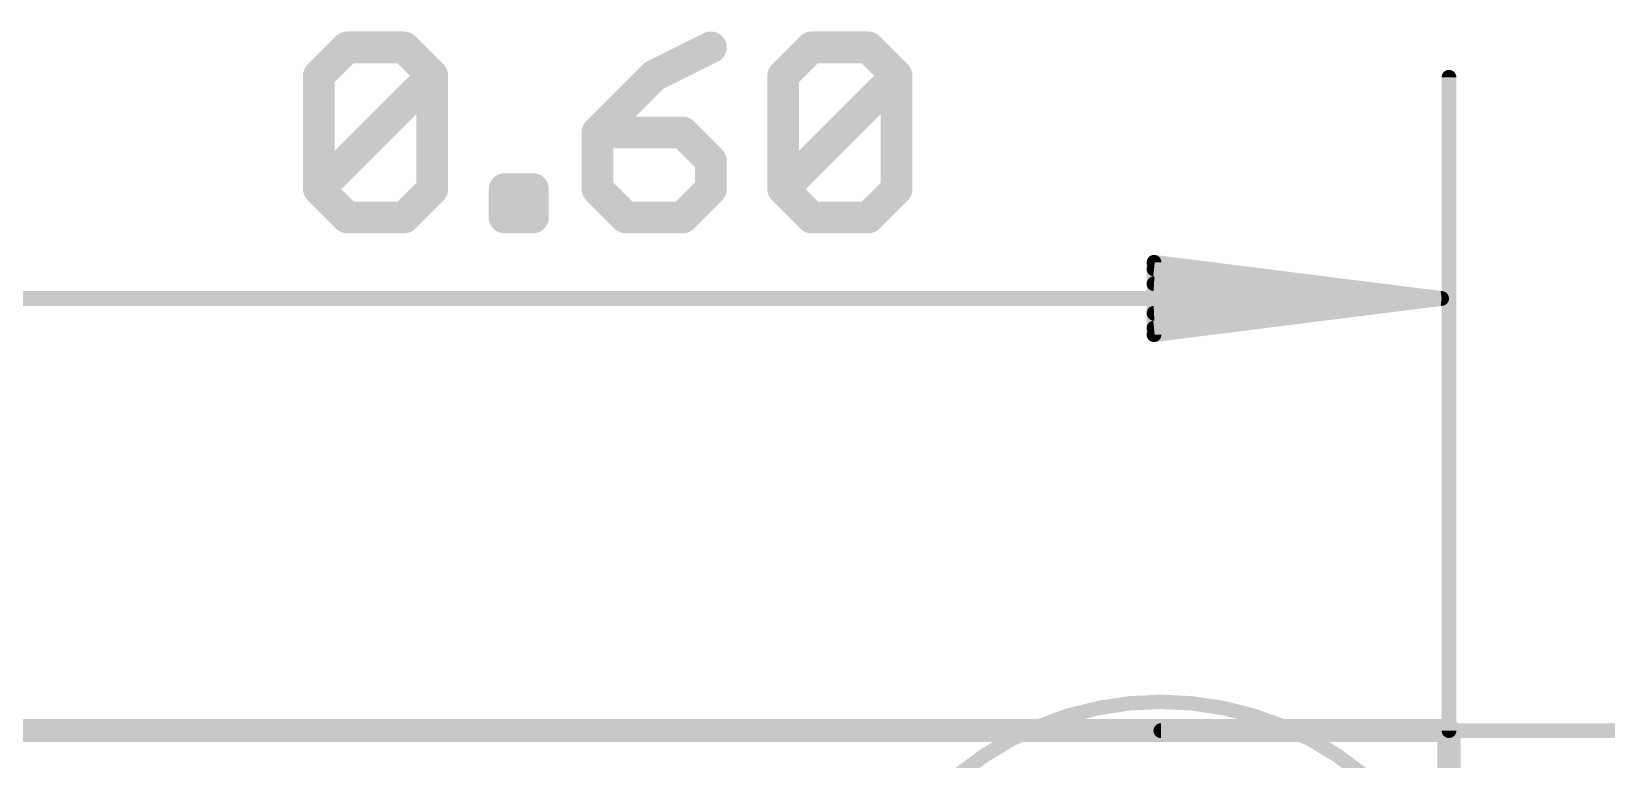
# Model space of a CAD drawing. Extents: x -33 to 74, y -9 to 23.
# Drawn here: x 2.75 to 16.63, y 14.99 to 21.4 of the extents above; entities that cross this region are included whole.
import ezdxf

# ---------------------------------------------------------------- set-up
doc = ezdxf.new("R2010")
doc.units = 0
for name, color, linetype in [('20', 53, 'CONTINUOUS'), ('39', 12, 'CONTINUOUS'), ('47', 253, 'CONTINUOUS')]:
    doc.layers.add(name, color=color, linetype=linetype)

msp = doc.modelspace()

# ---------------------------------------------------------------- linework, layer by layer
at = {"layer": '20', "const_width": 0.2032}
for points in [[(15.24, 15.24), (0, 15.24)], [(15.24, 0), (15.24, 15.24)]]:
    msp.add_lwpolyline(points, dxfattribs=at)
at = {"layer": '20', "const_width": 0.1016}
for points in [[(15.2908, 15.24, 1), (15.1892, 15.24)], [(15.24, 15.1892, 1), (15.24, 15.2908)]]:
    msp.add_lwpolyline(points, format="xyb", dxfattribs=at)
at = {"layer": '39', "const_width": 0.127}
msp.add_lwpolyline([(12.7, 9.906, 1), (12.7, 15.494, 1), (12.7, 9.906)], format="xyb", dxfattribs=at)
at = {"layer": '47'}
for points, const_width in [([(5.2783, 21.0141), (5.5283, 21.2641)], 0.2794), ([(5.5283, 21.2641), (6.0282, 21.2641)], 0.2794), ([(6.0282, 21.2641), (6.2782, 21.0141)], 0.2794), ([(8.734, 21.2641), (8.234, 21.0141)], 0.2794), ([(9.3712, 21.0141), (9.6212, 21.2641)], 0.2794), ([(9.6212, 21.2641), (10.1211, 21.2641)], 0.2794), ([(10.1211, 21.2641), (10.3711, 21.0141)], 0.2794), ([(5.2783, 20.0142), (5.2783, 21.0141)], 0.2794), ([(5.2783, 20.0142), (6.2782, 21.0141)], 0.2794), ([(6.2782, 21.0141), (6.2782, 20.0142)], 0.2794), ([(8.234, 21.0141), (7.734, 20.5141)], 0.2794), ([(9.3712, 20.0142), (9.3712, 21.0141)], 0.2794), ([(9.3712, 20.0142), (10.3711, 21.0141)], 0.2794), ([(10.3711, 21.0141), (10.3711, 20.0142)], 0.2794), ([(15.24, 15.24), (15.24, 21)], 0.13), ([(7.734, 20.5141), (7.734, 20.0142)], 0.2794), ([(8.484, 20.5141), (7.734, 20.5141)], 0.2794), ([(8.734, 20.2642), (8.484, 20.5141)], 0.2794), ([(8.734, 20.0142), (8.734, 20.2642)], 0.2794), ([(5.5283, 19.7642), (5.2783, 20.0142)], 0.2794), ([(6.2782, 20.0142), (6.0282, 19.7642)], 0.2794), ([(6.9155, 19.7642), (6.9155, 20.0142)], 0.2794), ([(6.9155, 20.0142), (7.1654, 20.0142)], 0.2794), ([(7.1654, 20.0142), (7.1654, 19.7642)], 0.2794), ([(7.734, 20.0142), (7.984, 19.7642)], 0.2794), ([(8.484, 19.7642), (8.734, 20.0142)], 0.2794), ([(9.6212, 19.7642), (9.3712, 20.0142)], 0.2794), ([(10.3711, 20.0142), (10.1211, 19.7642)], 0.2794), ([(6.0282, 19.7642), (5.5283, 19.7642)], 0.2794), ([(7.1654, 19.7642), (6.9155, 19.7642)], 0.2794), ([(7.984, 19.7642), (8.484, 19.7642)], 0.2794), ([(10.1211, 19.7642), (9.6212, 19.7642)], 0.2794), ([(15.175, 19.05), (12.64, 19.3692)], 0.13), ([(12.64, 19.3692), (12.64, 18.7308)], 0.13), ([(15.175, 19.05), (12.64, 19.31)], 0.13), ([(15.175, 19.05), (12.64, 19.18)], 0.13), ([(0.065, 19.05), (15.175, 19.05)], 0.13), ([(12.64, 18.7308), (15.175, 19.05)], 0.13), ([(12.64, 18.92), (15.175, 19.05)], 0.13), ([(12.64, 18.79), (15.175, 19.05)], 0.13), ([(12.7, 15.24), (23.54, 15.24)], 0.13)]:
    msp.add_lwpolyline(points, dxfattribs=dict(at, const_width=const_width))
for points, const_width in [([(5.5283, 21.3339, 1), (5.5283, 21.1942)], 0.1397), ([(5.5777, 21.2147, 1), (5.4789, 21.3135)], 0.1397), ([(6.0776, 21.3135, 1), (5.9789, 21.2147)], 0.1397), ([(6.0282, 21.1942, 1), (6.0282, 21.3339)], 0.1397), ([(8.7652, 21.2016, 1), (8.7027, 21.3266)], 0.1397), ([(9.6212, 21.3339, 1), (9.6212, 21.1942)], 0.1397), ([(9.6706, 21.2147, 1), (9.5718, 21.3135)], 0.1397), ([(10.1705, 21.3135, 1), (10.0717, 21.2147)], 0.1397), ([(10.1211, 21.1942, 1), (10.1211, 21.3339)], 0.1397), ([(5.3482, 21.0141, 1), (5.2085, 21.0141)], 0.1397), ([(5.2289, 21.0635, 1), (5.3277, 20.9647)], 0.1397), ([(6.3481, 21.0141, 1), (6.2084, 21.0141)], 0.1397), ([(6.2288, 20.9647, 1), (6.3276, 21.0635)], 0.1397), ([(6.3276, 20.9647, 1), (6.2288, 21.0635)], 0.1397), ([(8.2028, 21.0766, 1), (8.2652, 20.9516)], 0.1397), ([(8.2834, 20.9647, 1), (8.1846, 21.0635)], 0.1397), ([(9.4411, 21.0141, 1), (9.3013, 21.0141)], 0.1397), ([(9.3218, 21.0635, 1), (9.4206, 20.9647)], 0.1397), ([(10.441, 21.0141, 1), (10.3013, 21.0141)], 0.1397), ([(10.4205, 20.9647, 1), (10.3217, 21.0635)], 0.1397), ([(10.3217, 20.9647, 1), (10.4205, 21.0635)], 0.1397), ([(15.2725, 21, 1), (15.2075, 21)], 0.065), ([(7.734, 20.584, 1), (7.734, 20.4443)], 0.1397), ([(7.8039, 20.5141, 1), (7.6642, 20.5141)], 0.1397), ([(7.6847, 20.5635, 1), (7.7834, 20.4647)], 0.1397), ([(8.5334, 20.5635, 1), (8.4346, 20.4647)], 0.1397), ([(8.484, 20.4443, 1), (8.484, 20.584)], 0.1397), ([(8.8038, 20.2642, 1), (8.6641, 20.2642)], 0.1397), ([(8.6846, 20.2148, 1), (8.7834, 20.3136)], 0.1397), ([(5.3277, 20.0636, 1), (5.2289, 19.9648)], 0.1397), ([(5.2289, 20.0636, 1), (5.3277, 19.9648)], 0.1397), ([(6.3276, 19.9648, 1), (6.2288, 20.0636)], 0.1397), ([(6.9853, 20.0142, 1), (6.8456, 20.0142)], 0.1397), ([(6.9155, 20.084, 1), (6.9155, 19.9443)], 0.1397), ([(7.2353, 20.0142, 1), (7.0956, 20.0142)], 0.1397), ([(7.1654, 19.9443, 1), (7.1654, 20.084)], 0.1397), ([(7.7834, 20.0636, 1), (7.6847, 19.9648)], 0.1397), ([(8.7834, 19.9648, 1), (8.6846, 20.0636)], 0.1397), ([(9.4206, 20.0636, 1), (9.3218, 19.9648)], 0.1397), ([(9.3218, 20.0636, 1), (9.4206, 19.9648)], 0.1397), ([(10.4205, 19.9648, 1), (10.3217, 20.0636)], 0.1397), ([(5.2085, 20.0142, 1), (5.3482, 20.0142)], 0.1397), ([(6.2084, 20.0142, 1), (6.3481, 20.0142)], 0.1397), ([(7.6642, 20.0142, 1), (7.8039, 20.0142)], 0.1397), ([(8.6641, 20.0142, 1), (8.8038, 20.0142)], 0.1397), ([(9.3013, 20.0142, 1), (9.4411, 20.0142)], 0.1397), ([(10.3013, 20.0142, 1), (10.441, 20.0142)], 0.1397), ([(5.5283, 19.8341, 1), (5.5283, 19.6944)], 0.1397), ([(5.4789, 19.7148, 1), (5.5777, 19.8136)], 0.1397), ([(5.9789, 19.8136, 1), (6.0776, 19.7148)], 0.1397), ([(6.0282, 19.6944, 1), (6.0282, 19.8341)], 0.1397), ([(6.9155, 19.8341, 1), (6.9155, 19.6944)], 0.1397), ([(7.1654, 19.6944, 1), (7.1654, 19.8341)], 0.1397), ([(7.984, 19.8341, 1), (7.984, 19.6944)], 0.1397), ([(7.9346, 19.7148, 1), (8.0334, 19.8136)], 0.1397), ([(8.4346, 19.8136, 1), (8.5334, 19.7148)], 0.1397), ([(8.484, 19.6944, 1), (8.484, 19.8341)], 0.1397), ([(9.6212, 19.8341, 1), (9.6212, 19.6944)], 0.1397), ([(9.5718, 19.7148, 1), (9.6706, 19.8136)], 0.1397), ([(10.0717, 19.8136, 1), (10.1705, 19.7148)], 0.1397), ([(10.1211, 19.6944, 1), (10.1211, 19.8341)], 0.1397), ([(6.8456, 19.7642, 1), (6.9853, 19.7642)], 0.1397), ([(7.0956, 19.7642, 1), (7.2353, 19.7642)], 0.1397), ([(12.6441, 19.4015, 1), (12.6359, 19.337)], 0.065), ([(12.6725, 19.3692, 1), (12.6075, 19.3692)], 0.065), ([(12.6433, 19.3423, 1), (12.6367, 19.2777)], 0.065), ([(12.6417, 19.2125, 1), (12.6383, 19.1475)], 0.065), ([(15.1791, 19.0178, 1), (15.1709, 19.0822)], 0.065), ([(15.1709, 19.0178, 1), (15.1791, 19.0822)], 0.065), ([(15.1783, 19.0177, 1), (15.1717, 19.0823)], 0.065), ([(15.1717, 19.0177, 1), (15.1783, 19.0823)], 0.065), ([(15.1733, 19.0175, 1), (15.1767, 19.0825)], 0.065), ([(15.1767, 19.0175, 1), (15.1733, 19.0825)], 0.065), ([(15.175, 19.0175, 1), (15.175, 19.0825)], 0.065), ([(12.6383, 18.9525, 1), (12.6417, 18.8875)], 0.065), ([(12.6367, 18.8223, 1), (12.6433, 18.7577)], 0.065), ([(12.6359, 18.763, 1), (12.6441, 18.6985)], 0.065), ([(12.6075, 18.7308, 1), (12.6725, 18.7308)], 0.065), ([(12.7, 15.2725, 1), (12.7, 15.2075)], 0.065), ([(15.2075, 15.24, 1), (15.2725, 15.24)], 0.065)]:
    msp.add_lwpolyline(points, format="xyb", dxfattribs=dict(at, const_width=const_width))

doc.saveas('drawing.dxf')
